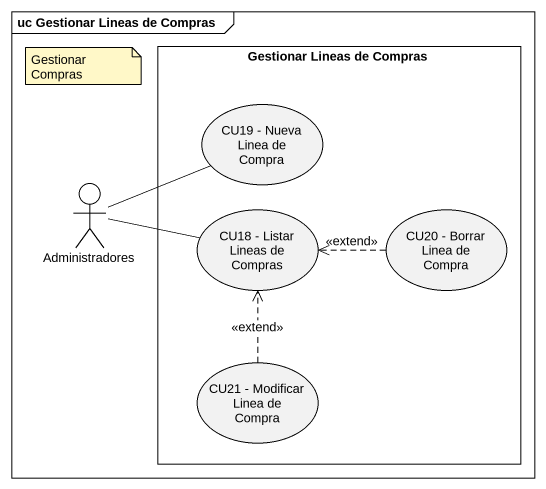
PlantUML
@startuml
mainframe uc Gestionar Lineas de Compras
rectangle "Gestionar Lineas de Compras" as Gestionar_Lineas_de_Compras {
  usecase "CU19 - Nueva Linea de Compra" as CU19_Nueva_Linea_de_Compra
  usecase "CU18 - Listar Lineas de Compras" as CU18_Listar_Lineas_de
  usecase "CU20 - Borrar Linea de Compra" as CU20_Borrar_Linea_de_Compra
  usecase "CU21 - Modificar Linea de Compra" as CU21_Modificar_Linea_de
}
actor Administradores
Administradores -right- CU19_Nueva_Linea_de_Compra
Administradores -right- CU18_Listar_Lineas_de
CU20_Borrar_Linea_de_Compra .left.> CU18_Listar_Lineas_de : <<extend>>
CU21_Modificar_Linea_de .up.> CU18_Listar_Lineas_de : <<extend>>
note as N1
  Gestionar Compras
end note
@enduml
